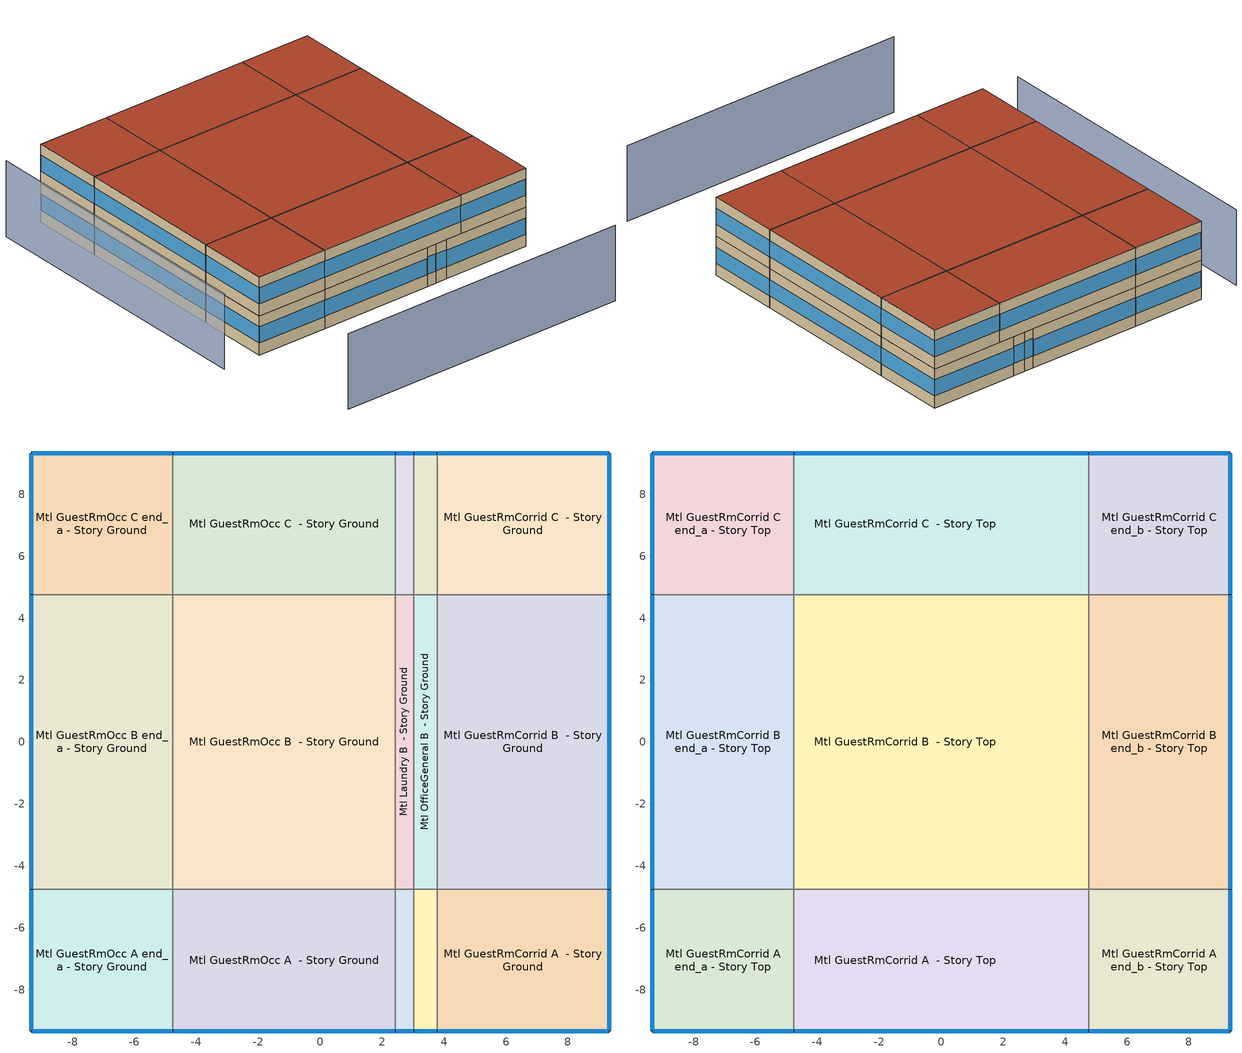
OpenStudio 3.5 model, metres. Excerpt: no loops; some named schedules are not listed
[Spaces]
Mtl GuestRmOcc A end_a - Story Ground
 floor ground (DEER Carpeted 6in Slab Floor): -9.33,-9.33 -9.33,-4.76 -4.76,-4.76 -4.76,-9.33 z0
 wall outside (DEER Insulated Wood Framed Exterior Wall R-11.31): -9.33,-4.76 -9.33,-9.33 -4.76,-9.33 z0:2.44
 wall to Mtl GuestRmOcc B end_a - Story Ground: -4.76,-4.76 -9.33,-4.76 z0:2.44
 wall to Mtl GuestRmOcc A  - Story Ground: -4.76,-9.33 -4.76,-4.76 z0:2.44
 window (DEER Metal Framed Window U-1.23 SHGC 0.82 2): -9.33,-4.79 -9.33,-9.31 / -9.31,-9.33 -4.79,-9.33 z0.76:1.77
Mtl GuestRmOcc B end_a - Story Ground
 floor ground (DEER Carpeted 6in Slab Floor): -9.33,-4.76 -9.33,4.76 -4.76,4.76 -4.76,-4.76 z0
 wall outside (DEER Insulated Wood Framed Exterior Wall R-11.31): -9.33,4.76 -9.33,-4.76 z0:2.44
 wall to Mtl GuestRmOcc C end_a - Story Ground: -4.76,4.76 -9.33,4.76 z0:2.44
 wall to Mtl GuestRmOcc B  - Story Ground: -4.76,-4.76 -4.76,4.76 z0:2.44
 window (DEER Metal Framed Window U-1.23 SHGC 0.82 2): -9.33,4.74 -9.33,-4.74 z0.76:1.77
Mtl GuestRmOcc C end_a - Story Ground
 floor ground (DEER Carpeted 6in Slab Floor): -9.33,4.76 -9.33,9.33 -4.76,9.33 -4.76,4.76 z0
 wall outside (DEER Insulated Wood Framed Exterior Wall R-11.31): -4.76,9.33 -9.33,9.33 -9.33,4.76 z0:2.44
 wall to Mtl GuestRmOcc C  - Story Ground: -4.76,4.76 -4.76,9.33 z0:2.44
 window (DEER Metal Framed Window U-1.23 SHGC 0.82 2): -9.33,9.31 -9.33,4.79 / -4.79,9.33 -9.31,9.33 z0.76:1.77
Mtl GuestRmOcc A  - Story Ground
 floor ground (DEER Carpeted 6in Slab Floor): -4.76,-9.33 -4.76,-4.76 2.43,-4.76 2.43,-9.33 z0
 wall outside (DEER Insulated Wood Framed Exterior Wall R-11.31): -4.76,-9.33 2.43,-9.33 z0:2.44
 wall to Mtl GuestRmOcc B  - Story Ground: 2.43,-4.76 -4.76,-4.76 z0:2.44
 wall to Mtl Laundry A  - Story Ground: 2.43,-9.33 2.43,-4.76 z0:2.44
 window (DEER Metal Framed Window U-1.23 SHGC 0.82 2): -4.74,-9.33 2.4,-9.33 z0.76:1.77
Mtl GuestRmOcc B  - Story Ground
 floor ground (DEER Carpeted 6in Slab Floor): -4.76,-4.76 -4.76,4.76 2.43,4.76 2.43,-4.76 z0
 wall to Mtl GuestRmOcc C  - Story Ground: 2.43,4.76 -4.76,4.76 z0:2.44
 wall to Mtl Laundry B  - Story Ground: 2.43,-4.76 2.43,4.76 z0:2.44
Mtl GuestRmOcc C  - Story Ground
 floor ground (DEER Carpeted 6in Slab Floor): -4.76,4.76 -4.76,9.33 2.43,9.33 2.43,4.76 z0
 wall outside (DEER Insulated Wood Framed Exterior Wall R-11.31): 2.43,9.33 -4.76,9.33 z0:2.44
 wall to Mtl Laundry C  - Story Ground: 2.43,4.76 2.43,9.33 z0:2.44
 window (DEER Metal Framed Window U-1.23 SHGC 0.82 2): 2.4,9.33 -4.74,9.33 z0.76:1.77
Mtl Laundry A  - Story Ground
 floor ground (DEER Carpeted 6in Slab Floor): 2.43,-9.33 2.43,-4.76 3.03,-4.76 3.03,-9.33 z0
 wall outside (DEER Insulated Wood Framed Exterior Wall R-11.31): 2.43,-9.33 3.03,-9.33 z0:2.44
 wall to Mtl Laundry B  - Story Ground: 3.03,-4.76 2.43,-4.76 z0:2.44
 wall to Mtl OfficeGeneral A  - Story Ground: 3.03,-9.33 3.03,-4.76 z0:2.44
 window (DEER Metal Framed Window U-1.23 SHGC 0.82 2): 2.45,-9.33 3,-9.33 z0.76:1.85
Mtl Laundry B  - Story Ground
 floor ground (DEER Carpeted 6in Slab Floor): 2.43,-4.76 2.43,4.76 3.03,4.76 3.03,-4.76 z0
 wall to Mtl Laundry C  - Story Ground: 3.03,4.76 2.43,4.76 z0:2.44
 wall to Mtl OfficeGeneral B  - Story Ground: 3.03,-4.76 3.03,4.76 z0:2.44
Mtl Laundry C  - Story Ground
 floor ground (DEER Carpeted 6in Slab Floor): 2.43,4.76 2.43,9.33 3.03,9.33 3.03,4.76 z0
 wall outside (DEER Insulated Wood Framed Exterior Wall R-11.31): 3.03,9.33 2.43,9.33 z0:2.44
 wall to Mtl OfficeGeneral C  - Story Ground: 3.03,4.76 3.03,9.33 z0:2.44
 window (DEER Metal Framed Window U-1.23 SHGC 0.82 2): 3,9.33 2.45,9.33 z0.76:1.85
Mtl OfficeGeneral A  - Story Ground
 floor ground (DEER Carpeted 6in Slab Floor): 3.03,-9.33 3.03,-4.76 3.77,-4.76 3.77,-9.33 z0
 wall outside (DEER Insulated Wood Framed Exterior Wall R-11.31): 3.03,-9.33 3.77,-9.33 z0:2.44
 wall to Mtl OfficeGeneral B  - Story Ground: 3.77,-4.76 3.03,-4.76 z0:2.44
 wall to Mtl GuestRmCorrid A  - Story Ground: 3.77,-9.33 3.77,-4.76 z0:2.44
 window (DEER Metal Framed Window U-1.23 SHGC 0.82 2): 3.05,-9.33 3.75,-9.33 z0.76:1.83
Mtl OfficeGeneral B  - Story Ground
 floor ground (DEER Carpeted 6in Slab Floor): 3.03,-4.76 3.03,4.76 3.77,4.76 3.77,-4.76 z0
 wall to Mtl OfficeGeneral C  - Story Ground: 3.77,4.76 3.03,4.76 z0:2.44
 wall to Mtl GuestRmCorrid B  - Story Ground: 3.77,-4.76 3.77,4.76 z0:2.44
Mtl OfficeGeneral C  - Story Ground
 floor ground (DEER Carpeted 6in Slab Floor): 3.03,4.76 3.03,9.33 3.77,9.33 3.77,4.76 z0
 wall outside (DEER Insulated Wood Framed Exterior Wall R-11.31): 3.77,9.33 3.03,9.33 z0:2.44
 wall to Mtl GuestRmCorrid C  - Story Ground: 3.77,4.76 3.77,9.33 z0:2.44
 window (DEER Metal Framed Window U-1.23 SHGC 0.82 2): 3.75,9.33 3.05,9.33 z0.76:1.83
Mtl GuestRmCorrid A  - Story Ground
 floor ground (DEER Carpeted 6in Slab Floor): 3.77,-9.33 3.77,-4.76 9.33,-4.76 9.33,-9.33 z0
 wall outside (DEER Insulated Wood Framed Exterior Wall R-11.31): 3.77,-9.33 9.33,-9.33 9.33,-4.76 z0:2.44
 wall to Mtl GuestRmCorrid B  - Story Ground: 9.33,-4.76 3.77,-4.76 z0:2.44
 window (DEER Metal Framed Window U-1.23 SHGC 0.82 2): 9.33,-9.31 9.33,-4.79 / 3.8,-9.33 9.31,-9.33 z0.76:1.77
Mtl GuestRmCorrid B  - Story Ground
 floor ground (DEER Carpeted 6in Slab Floor): 3.77,-4.76 3.77,4.76 9.33,4.76 9.33,-4.76 z0
 wall outside (DEER Insulated Wood Framed Exterior Wall R-11.31): 9.33,-4.76 9.33,4.76 z0:2.44
 wall to Mtl GuestRmCorrid C  - Story Ground: 9.33,4.76 3.77,4.76 z0:2.44
 window (DEER Metal Framed Window U-1.23 SHGC 0.82 2): 9.33,-4.74 9.33,4.74 z0.76:1.77
Mtl GuestRmCorrid C  - Story Ground
 floor ground (DEER Carpeted 6in Slab Floor): 3.77,4.76 3.77,9.33 9.33,9.33 9.33,4.76 z0
 wall outside (DEER Insulated Wood Framed Exterior Wall R-11.31): 9.33,4.76 9.33,9.33 3.77,9.33 z0:2.44
 window (DEER Metal Framed Window U-1.23 SHGC 0.82 2): 9.31,9.33 3.8,9.33 / 9.33,4.79 9.33,9.31 z0.76:1.77
Mtl GuestRmCorrid A end_a - Story Top
 floor to Mtl GuestRmOcc A end_a - Story Ground: -9.33,-9.33 -9.33,-4.76 -4.76,-4.76 -4.76,-9.33 z2.44
 wall outside (DEER Insulated Wood Framed Exterior Wall R-11.31): -9.33,-4.76 -9.33,-9.33 -4.76,-9.33 z2.44:4.88
 wall to Mtl GuestRmCorrid B end_a - Story Top: -4.76,-4.76 -9.33,-4.76 z2.44:4.88
 wall to Mtl GuestRmCorrid A  - Story Top: -4.76,-9.33 -4.76,-4.76 z2.44:4.88
 window (DEER Metal Framed Window U-1.23 SHGC 0.82 2): -9.33,-4.79 -9.33,-9.31 / -9.31,-9.33 -4.79,-9.33 z3.2:4.21
 roof outside (DEER Wood Framed Roof R-14.18): -4.76,-9.33 -4.76,-4.76 -9.33,-4.76 -9.33,-9.33 z4.88
Mtl GuestRmCorrid B end_a - Story Top
 floor to Mtl GuestRmOcc B end_a - Story Ground: -9.33,-4.76 -9.33,4.76 -4.76,4.76 -4.76,-4.76 z2.44
 wall outside (DEER Insulated Wood Framed Exterior Wall R-11.31): -9.33,4.76 -9.33,-4.76 z2.44:4.88
 wall to Mtl GuestRmCorrid C end_a - Story Top: -4.76,4.76 -9.33,4.76 z2.44:4.88
 wall to Mtl GuestRmCorrid B  - Story Top: -4.76,-4.76 -4.76,4.76 z2.44:4.88
 window (DEER Metal Framed Window U-1.23 SHGC 0.82 2): -9.33,4.74 -9.33,-4.74 z3.2:4.21
 roof outside (DEER Wood Framed Roof R-14.18): -4.76,-4.76 -4.76,4.76 -9.33,4.76 -9.33,-4.76 z4.88
Mtl GuestRmCorrid C end_a - Story Top
 floor to Mtl GuestRmOcc C end_a - Story Ground: -9.33,4.76 -9.33,9.33 -4.76,9.33 -4.76,4.76 z2.44
 wall outside (DEER Insulated Wood Framed Exterior Wall R-11.31): -4.76,9.33 -9.33,9.33 -9.33,4.76 z2.44:4.88
 wall to Mtl GuestRmCorrid C  - Story Top: -4.76,4.76 -4.76,9.33 z2.44:4.88
 window (DEER Metal Framed Window U-1.23 SHGC 0.82 2): -9.33,9.31 -9.33,4.79 / -4.79,9.33 -9.31,9.33 z3.2:4.21
 roof outside (DEER Wood Framed Roof R-14.18): -4.76,4.76 -4.76,9.33 -9.33,9.33 -9.33,4.76 z4.88
Mtl GuestRmCorrid A  - Story Top
 floor to Mtl GuestRmCorrid A  - Story Ground: 4.76,-4.76 4.76,-9.33 3.77,-9.33 3.77,-4.76 z2.44
 floor to Mtl GuestRmOcc A  - Story Ground: 2.43,-4.76 2.43,-9.33 -4.76,-9.33 -4.76,-4.76 z2.44
 floor to Mtl Laundry A  - Story Ground: 3.03,-4.76 3.03,-9.33 2.43,-9.33 2.43,-4.76 z2.44
 floor to Mtl OfficeGeneral A  - Story Ground: 3.77,-4.76 3.77,-9.33 3.03,-9.33 3.03,-4.76 z2.44
 wall outside (DEER Insulated Wood Framed Exterior Wall R-11.31): -4.76,-9.33 4.76,-9.33 z2.44:4.88
 wall to Mtl GuestRmCorrid B  - Story Top: 4.76,-4.76 -4.76,-4.76 z2.44:4.88
 wall to Mtl GuestRmCorrid A end_b - Story Top: 4.76,-9.33 4.76,-4.76 z2.44:4.88
 window (DEER Metal Framed Window U-1.23 SHGC 0.82 2): -4.74,-9.33 4.74,-9.33 z3.2:4.21
 roof outside (DEER Wood Framed Roof R-14.18): 4.76,-9.33 4.76,-4.76 -4.76,-4.76 -4.76,-9.33 z4.88
Mtl GuestRmCorrid B  - Story Top
 floor to Mtl GuestRmCorrid B  - Story Ground: 4.76,4.76 4.76,-4.76 3.77,-4.76 3.77,4.76 z2.44
 floor to Mtl GuestRmOcc B  - Story Ground: 2.43,4.76 2.43,-4.76 -4.76,-4.76 -4.76,4.76 z2.44
 floor to Mtl Laundry B  - Story Ground: 3.03,4.76 3.03,-4.76 2.43,-4.76 2.43,4.76 z2.44
 floor to Mtl OfficeGeneral B  - Story Ground: 3.77,4.76 3.77,-4.76 3.03,-4.76 3.03,4.76 z2.44
 wall to Mtl GuestRmCorrid C  - Story Top: 4.76,4.76 -4.76,4.76 z2.44:4.88
 wall to Mtl GuestRmCorrid B end_b - Story Top: 4.76,-4.76 4.76,4.76 z2.44:4.88
 roof outside (DEER Wood Framed Roof R-14.18): 4.76,-4.76 4.76,4.76 -4.76,4.76 -4.76,-4.76 z4.88
Mtl GuestRmCorrid C  - Story Top
 floor to Mtl GuestRmCorrid C  - Story Ground: 4.76,9.33 4.76,4.76 3.77,4.76 3.77,9.33 z2.44
 floor to Mtl GuestRmOcc C  - Story Ground: 2.43,9.33 2.43,4.76 -4.76,4.76 -4.76,9.33 z2.44
 floor to Mtl Laundry C  - Story Ground: 3.03,9.33 3.03,4.76 2.43,4.76 2.43,9.33 z2.44
 floor to Mtl OfficeGeneral C  - Story Ground: 3.77,9.33 3.77,4.76 3.03,4.76 3.03,9.33 z2.44
 wall outside (DEER Insulated Wood Framed Exterior Wall R-11.31): 4.76,9.33 -4.76,9.33 z2.44:4.88
 wall to Mtl GuestRmCorrid C end_b - Story Top: 4.76,4.76 4.76,9.33 z2.44:4.88
 window (DEER Metal Framed Window U-1.23 SHGC 0.82 2): 4.74,9.33 -4.74,9.33 z3.2:4.21
 roof outside (DEER Wood Framed Roof R-14.18): 4.76,4.76 4.76,9.33 -4.76,9.33 -4.76,4.76 z4.88
Mtl GuestRmCorrid A end_b - Story Top
 floor to Mtl GuestRmCorrid A  - Story Ground: 4.76,-9.33 4.76,-4.76 9.33,-4.76 9.33,-9.33 z2.44
 wall outside (DEER Insulated Wood Framed Exterior Wall R-11.31): 4.76,-9.33 9.33,-9.33 9.33,-4.76 z2.44:4.88
 wall to Mtl GuestRmCorrid B end_b - Story Top: 9.33,-4.76 4.76,-4.76 z2.44:4.88
 window (DEER Metal Framed Window U-1.23 SHGC 0.82 2): 9.33,-9.31 9.33,-4.79 / 4.79,-9.33 9.31,-9.33 z3.2:4.21
 roof outside (DEER Wood Framed Roof R-14.18): 9.33,-9.33 9.33,-4.76 4.76,-4.76 4.76,-9.33 z4.88
Mtl GuestRmCorrid B end_b - Story Top
 floor to Mtl GuestRmCorrid B  - Story Ground: 4.76,-4.76 4.76,4.76 9.33,4.76 9.33,-4.76 z2.44
 wall outside (DEER Insulated Wood Framed Exterior Wall R-11.31): 9.33,-4.76 9.33,4.76 z2.44:4.88
 wall to Mtl GuestRmCorrid C end_b - Story Top: 9.33,4.76 4.76,4.76 z2.44:4.88
 window (DEER Metal Framed Window U-1.23 SHGC 0.82 2): 9.33,-4.74 9.33,4.74 z3.2:4.21
 roof outside (DEER Wood Framed Roof R-14.18): 9.33,-4.76 9.33,4.76 4.76,4.76 4.76,-4.76 z4.88
Mtl GuestRmCorrid C end_b - Story Top
 floor to Mtl GuestRmCorrid C  - Story Ground: 4.76,4.76 4.76,9.33 9.33,9.33 9.33,4.76 z2.44
 wall outside (DEER Insulated Wood Framed Exterior Wall R-11.31): 9.33,4.76 9.33,9.33 4.76,9.33 z2.44:4.88
 window (DEER Metal Framed Window U-1.23 SHGC 0.82 2): 9.31,9.33 4.79,9.33 / 9.33,4.79 9.33,9.31 z3.2:4.21
 roof outside (DEER Wood Framed Roof R-14.18): 9.33,4.76 9.33,9.33 4.76,9.33 4.76,4.76 z4.88
shading: -9.33,-16.95 9.33,-16.95 / -11.77,9.33 -11.77,-9.33 z0:4.72
[Site]
CA_LOS-ANGELES-DOWNTOWN-: Latitude {deg}=34.02; Longitude {deg}=-118.29; Time Zone {hr}=-8; Elevation {m}=54; Terrain=City
[Site:WaterMainsTemperature]
Calculation Method=Correlation; Annual Average Outdoor Air Temperature {C}=17.9083; Maximum Difference In Monthly Average Outdoor Air Temperatures {deltaC}=10.6
[SizingPeriod:DesignDay] Barometric Pressure {Pa}=100654; Wind Direction {deg}=0; Sky Clearness=0; Rain Indicator=No; Snow Indicator=No; Day of Month=21; Daylight Saving Time Indicator=No; Humidity Condition Type=Wetbulb; Dry-Bulb Temperature Range Modifier Type=DefaultMultipliers
Name | Maximum Dry-Bulb Temperature {C} | Daily Dry-Bulb Temperature Range {deltaC} | Wind Speed {m/s} | Month | Day Type | Wetbulb or DewPoint at Maximum Dry-Bulb {C} | Solar Model Indicator | ASHRAE Clear Sky Optical Depth for Beam Irradiance | ASHRAE Clear Sky Optical Depth for Diffuse Irradiance
CA_LOS-ANGELES-DOWNTOWN- Ann Clg .4% Condns DB=>MWB 1 | 32.8 | 9.7 | 1.5 | 8 | SummerDesignDay | 18.9 | ASHRAETau | 0.361 | 2.436
CA_LOS-ANGELES-DOWNTOWN- Ann Clg .4% Condns WB=>MDB 1 | 29.2 | 9.7 | 1.5 | 8 | SummerDesignDay | 22 | ASHRAETau | 0.361 | 2.436
CA_LOS-ANGELES-DOWNTOWN- Ann Htg 99.6% Condns DB 1 | 6.2 | 0 | 0.2 | 12 | WinterDesignDay | 6.2 | ASHRAEClearSky
[ClimateZones]
Climate Zone Institution Name 1=CEC; Climate Zone Document Name 1=California Climate Zone Descriptions; Climate Zone Document Year 1=1995; Climate Zone Institution Name 2=ASHRAE; Climate Zone Document Name 2=ANSI/ASHRAE Standard 169; Climate Zone Document Year 2=2006; Climate Zone Value 2=3B
[Building]
DEER Pre-1975|Mtl: North Axis {deg}=90; Default Construction Set=Res DEER Pre-1975 - Mtl - CEC T24-CEC8; Default Schedule Set=Building Default Schedule Set; Standards Building Type=Mtl
[Site:GroundTemperature:BuildingSurface]
19.527, 19.502, 19.536, 19.598, 20.002, 21.64, 22.225, 22.375, 21.449, 20.121, 19.802, 19.633
[DefaultConstructionSet]
Res DEER Pre-1975 - Mtl - CEC T24-CEC8: Default Exterior Surface Constructions=Default Surface Constructions 1; Default Interior Surface Constructions=Default Surface Constructions 2; Default Ground Contact Surface Constructions=Default Surface Constructions 3; Default Exterior SubSurface Constructions=Default Sub Surface Constructions 1; Default Interior SubSurface Constructions=Default Sub Surface Constructions 2; Interior Partition Construction=Typical Interior Partition
[DefaultSurfaceConstructions]
Name | Floor Construction | Wall Construction | Roof Ceiling Construction
Default Surface Constructions 1 | DEER Uncarpeted 6in Slab Floor | DEER HiRiseResHtlMtl Exterior Wood Framed Wall R-10.17 | DEER HiRiseResHtlMtl Exterior Wood Framed Roof R-11.88
Default Surface Constructions 2 | DEER Carpeted 4in Slab Floor | Typical Interior Wall | DEER Carpeted 4in Slab Floor
Default Surface Constructions 3 | DEER Carpeted 6in Slab Floor | Typical Uninsulated Basement Mass Wall
[Construction]
DEER Uncarpeted 6in Slab Floor: Typical Insulation R-8.67, 6 in. Normalweight Concrete Floor
DEER HiRiseResHtlMtl Exterior Wood Framed Wall R-10.17: 25mm Stucco, 5/8 in. Gypsum Board, Typical Insulation R-8.67, 5/8 in. Gypsum Board
DEER HiRiseResHtlMtl Exterior Wood Framed Roof R-11.88: Roof Membrane, Typical Insulation R-11.37, Metal Roof Surface
DEER Carpeted 4in Slab Floor: Typical Insulation R-13.68, 4 in. Normalweight Concrete Floor, Typical Carpet Pad
Typical Interior Wall: G01 13mm gypsum board, G01 13mm gypsum board
DEER Carpeted 6in Slab Floor: 6 in. Normalweight Concrete Floor, Typical Carpet Pad
Typical Uninsulated Basement Mass Wall: 8 in. Concrete Block Basement Wall
DEER Metal Framed Window U-1.23 SHGC 0.82: Simple Glazing U-1.23 SHGC 0.82
DEER Metal Framed Window U-1.23 SHGC 0.82 1: Simple Glazing U-1.23 SHGC 0.82 1
Typical Uninsulated Swinging Door: Typical Insulation R-13.68
U 0.98 SHGC 0.68 Sgl Ref-B-H Clr 6mm: REF B CLEAR HI 6MM
Typical Insulated Metal Door: F08 Metal surface, Typical Insulation R-13.68
DEER Skylight U-1.31 SHGC 0.61: Simple Glazing U-1.23 SHGC 0.61
Typical Interior Window: Clear 3mm
Typical Interior Door; Typical Interior Partition: G05 25mm wood
InteriorFurnishings: Std Wood 6inch
DEER Wood Framed Roof R-14.18: Roof Membrane, Typical Insulation R-13.68, Metal Roof Surface
DEER Insulated Wood Framed Exterior Wall R-11.31: 25mm Stucco, 5/8 in. Gypsum Board, Typical Insulation R-9.81, 5/8 in. Gypsum Board
DEER Metal Framed Window U-1.23 SHGC 0.82 2: Simple Glazing U-1.23 SHGC 0.82 2
[Material:NoMass] Roughness=Smooth; Thermal Absorptance=0.9; Solar Absorptance=0.7
Name | Thermal Resistance {m2-K/W} | Visible Absorptance
Typical Insulation R-8.67 | 1.52759 | 0.7
Typical Insulation R-11.37 | 2.00224 | 0.7
Typical Insulation R-13.68 | 2.40869 | 0.7
Typical Carpet Pad | 0.21648 | 0.8
Typical Insulation R-9.81 | 1.72823 | 0.7
[Material] Thermal Absorptance=0.9
Name | Roughness | Thickness {m} | Conductivity {W/m-K} | Density {kg/m3} | Specific Heat {J/kg-K} | Solar Absorptance | Visible Absorptance
6 in. Normalweight Concrete Floor | MediumRough | 0.1524 | 2.31 | 2322 | 832 | 0.7 | 0.7
25mm Stucco | Smooth | 0.0254 | 0.72 | 1856 | 840 | 0.7 | 0.7
5/8 in. Gypsum Board | MediumSmooth | 0.0159 | 0.16 | 800 | 1090 | 0.7 | 0.7
Roof Membrane | VeryRough | 0.0095 | 0.16 | 1121.29 | 1460 | 0.7 | 0.7
Metal Roof Surface; F08 Metal surface | Smooth | 0.0008 | 45.28 | 7824 | 500 | 0.7 | 0.7
4 in. Normalweight Concrete Floor | MediumRough | 0.1016 | 2.31 | 2322 | 832 | 0.7 | 0.7
G01 13mm gypsum board | Smooth | 0.0127 | 0.160031 | 800.001 | 1090.73 | 0.7 | 0.5
8 in. Concrete Block Basement Wall | MediumRough | 0.2032 | 1.326 | 1842 | 912 | 0.7 | 0.7
G05 25mm wood | MediumSmooth | 0.0254 | 0.15 | 608 | 1630 | 0.5 | 0.5
Std Wood 6inch | MediumSmooth | 0.15 | 0.12 | 540 | 1210 | 0.7 | 0.7
[DefaultSubSurfaceConstructions]
Name | Fixed Window Construction | Operable Window Construction | Door Construction | Glass Door Construction | Overhead Door Construction | Skylight Construction | Tubular Daylight Dome Construction | Tubular Daylight Diffuser Construction
Default Sub Surface Constructions 1 | DEER Metal Framed Window U-1.23 SHGC 0.82 | DEER Metal Framed Window U-1.23 SHGC 0.82 1 | Typical Uninsulated Swinging Door | U 0.98 SHGC 0.68 Sgl Ref-B-H Clr 6mm | Typical Insulated Metal Door | DEER Skylight U-1.31 SHGC 0.61 | Typical Interior Window | Typical Interior Window
Default Sub Surface Constructions 2 | Typical Interior Window | Typical Interior Window | Typical Interior Door
[WindowMaterial:SimpleGlazingSystem] Visible Transmittance=0.25
Name | U-Factor {W/m2-K} | Solar Heat Gain Coefficient
Simple Glazing U-1.23 SHGC 0.82; Simple Glazing U-1.23 SHGC 0.82 1 | 7 | 0.82
Simple Glazing U-1.23 SHGC 0.61 | 7 | 0.61
Simple Glazing U-1.23 SHGC 0.82 2 | 6.98426 | 0.82
[WindowMaterial:Glazing] Optical Data Type=SpectralAverage; Infrared Transmittance at Normal Incidence=0; Front Side Infrared Hemispherical Emissivity=0.84; Conductivity {W/m-K}=0.9; Dirt Correction Factor for Solar and Visible Transmittance=1; Solar Diffusing=No
Name | Thickness {m} | Solar Transmittance at Normal Incidence | Front Side Solar Reflectance at Normal Incidence | Back Side Solar Reflectance at Normal Incidence | Visible Transmittance at Normal Incidence | Front Side Visible Reflectance at Normal Incidence | Back Side Visible Reflectance at Normal Incidence | Back Side Infrared Hemispherical Emissivity
REF B CLEAR HI 6MM | 0.006 | 0.24 | 0.16 | 0.32 | 0.3 | 0.16 | 0.29 | 0.6
Clear 3mm | 0.003 | 0.837 | 0.075 | 0.075 | 0.898 | 0.081 | 0.081 | 0.84
[WindowMaterial:Blind]
Window Material Blind 1: Slat Width {m}=0.025; Slat Separation {m}=0.01875; Front Side Slat Beam Solar Reflectance=0.5; Back Side Slat Beam Solar Reflectance=0.5; Front Side Slat Diffuse Solar Reflectance=0.5; Back Side Slat Diffuse Solar Reflectance=0.5; Slat Beam Visible Transmittance=0
[SpaceType] Standards Building Type=Mtl
Name | Default Schedule Set | Design Specification Outdoor Air Object | Standards Space Type
Mtl OfficeGeneral - DEER Pre-1975 | Mtl OfficeGeneral Schedule Set | Mtl OfficeGeneral Ventilation | OfficeGeneral
Mtl GuestRmCorrid - DEER Pre-1975 | Mtl GuestRmCorrid Schedule Set | Mtl GuestRmCorrid Ventilation | GuestRmCorrid
Mtl Laundry - DEER Pre-1975 | Mtl Laundry Schedule Set | Mtl Laundry Ventilation | Laundry
Mtl GuestRmOcc - DEER Pre-1975 | Mtl GuestRmOcc Schedule Set | Mtl GuestRmOcc Ventilation | GuestRmOcc
[BuildingStory] Nominal Floor to Floor Height {m}=2.4384
Name | Nominal Z Coordinate {m}
Story Ground | 0
Story Top | 2.4384
[Space]
Name | Space Type | Building Story | Thermal Zone
Mtl GuestRmOcc A end_a - Story Ground | Mtl GuestRmOcc - DEER Pre-1975 | Story Ground | Zone Mtl GuestRmOcc A end_a - Story Ground
Mtl GuestRmOcc B end_a - Story Ground | Mtl GuestRmOcc - DEER Pre-1975 | Story Ground | Zone Mtl GuestRmOcc B end_a - Story Ground
Mtl GuestRmOcc C end_a - Story Ground | Mtl GuestRmOcc - DEER Pre-1975 | Story Ground | Zone Mtl GuestRmOcc C end_a - Story Ground
Mtl GuestRmOcc A  - Story Ground | Mtl GuestRmOcc - DEER Pre-1975 | Story Ground | Zone Mtl GuestRmOcc A  - Story Ground
Mtl GuestRmOcc B  - Story Ground | Mtl GuestRmOcc - DEER Pre-1975 | Story Ground | Zone Mtl GuestRmOcc B  - Story Ground
Mtl GuestRmOcc C  - Story Ground | Mtl GuestRmOcc - DEER Pre-1975 | Story Ground | Zone Mtl GuestRmOcc C  - Story Ground
Mtl Laundry A  - Story Ground | Mtl Laundry - DEER Pre-1975 | Story Ground | Zone Mtl Laundry A  - Story Ground
Mtl Laundry B  - Story Ground | Mtl Laundry - DEER Pre-1975 | Story Ground | Zone Mtl Laundry B  - Story Ground
Mtl Laundry C  - Story Ground | Mtl Laundry - DEER Pre-1975 | Story Ground | Zone Mtl Laundry C  - Story Ground
Mtl OfficeGeneral A  - Story Ground | Mtl OfficeGeneral - DEER Pre-1975 | Story Ground | Zone Mtl OfficeGeneral A  - Story Ground
Mtl OfficeGeneral B  - Story Ground | Mtl OfficeGeneral - DEER Pre-1975 | Story Ground | Zone Mtl OfficeGeneral B  - Story Ground
Mtl OfficeGeneral C  - Story Ground | Mtl OfficeGeneral - DEER Pre-1975 | Story Ground | Zone Mtl OfficeGeneral C  - Story Ground
Mtl GuestRmCorrid A  - Story Ground | Mtl GuestRmCorrid - DEER Pre-1975 | Story Ground | Zone Mtl GuestRmCorrid A  - Story Ground
Mtl GuestRmCorrid B  - Story Ground | Mtl GuestRmCorrid - DEER Pre-1975 | Story Ground | Zone Mtl GuestRmCorrid B  - Story Ground
Mtl GuestRmCorrid C  - Story Ground | Mtl GuestRmCorrid - DEER Pre-1975 | Story Ground | Zone Mtl GuestRmCorrid C  - Story Ground
Mtl GuestRmCorrid A end_a - Story Top | Mtl GuestRmCorrid - DEER Pre-1975 | Story Top | Zone Mtl GuestRmCorrid A end_a - Story Top
Mtl GuestRmCorrid B end_a - Story Top | Mtl GuestRmCorrid - DEER Pre-1975 | Story Top | Zone Mtl GuestRmCorrid B end_a - Story Top
Mtl GuestRmCorrid C end_a - Story Top | Mtl GuestRmCorrid - DEER Pre-1975 | Story Top | Zone Mtl GuestRmCorrid C end_a - Story Top
Mtl GuestRmCorrid A  - Story Top | Mtl GuestRmCorrid - DEER Pre-1975 | Story Top | Zone Mtl GuestRmCorrid A  - Story Top
Mtl GuestRmCorrid B  - Story Top | Mtl GuestRmCorrid - DEER Pre-1975 | Story Top | Zone Mtl GuestRmCorrid B  - Story Top
Mtl GuestRmCorrid C  - Story Top | Mtl GuestRmCorrid - DEER Pre-1975 | Story Top | Zone Mtl GuestRmCorrid C  - Story Top
Mtl GuestRmCorrid A end_b - Story Top | Mtl GuestRmCorrid - DEER Pre-1975 | Story Top | Zone Mtl GuestRmCorrid A end_b - Story Top
Mtl GuestRmCorrid B end_b - Story Top | Mtl GuestRmCorrid - DEER Pre-1975 | Story Top | Zone Mtl GuestRmCorrid B end_b - Story Top
Mtl GuestRmCorrid C end_b - Story Top | Mtl GuestRmCorrid - DEER Pre-1975 | Story Top | Zone Mtl GuestRmCorrid C end_b - Story Top
[ThermalZone] Multiplier=1; Use Ideal Air Loads=No
Name | Thermostat
Zone Mtl GuestRmOcc A end_a - Story Ground | Mtl GuestRmOcc - DEER Pre-1975 Thermostat 5
Zone Mtl GuestRmOcc B end_a - Story Ground | Mtl GuestRmOcc - DEER Pre-1975 Thermostat 4
Zone Mtl GuestRmOcc C end_a - Story Ground | Mtl GuestRmOcc - DEER Pre-1975 Thermostat 3
Zone Mtl GuestRmOcc A  - Story Ground | Mtl GuestRmOcc - DEER Pre-1975 Thermostat 2
Zone Mtl GuestRmOcc B  - Story Ground | Mtl GuestRmOcc - DEER Pre-1975 Thermostat 1
Zone Mtl GuestRmOcc C  - Story Ground | Mtl GuestRmOcc - DEER Pre-1975 Thermostat
Zone Mtl Laundry A  - Story Ground | Mtl Laundry - DEER Pre-1975 Thermostat 1
Zone Mtl Laundry B  - Story Ground | Mtl Laundry - DEER Pre-1975 Thermostat 2
Zone Mtl Laundry C  - Story Ground | Mtl Laundry - DEER Pre-1975 Thermostat
Zone Mtl OfficeGeneral A  - Story Ground | Mtl OfficeGeneral - DEER Pre-1975 Thermostat
Zone Mtl OfficeGeneral B  - Story Ground | Mtl OfficeGeneral - DEER Pre-1975 Thermostat 2
Zone Mtl OfficeGeneral C  - Story Ground | Mtl OfficeGeneral - DEER Pre-1975 Thermostat 1
Zone Mtl GuestRmCorrid A  - Story Ground | Mtl GuestRmCorrid - DEER Pre-1975 Thermostat 1
Zone Mtl GuestRmCorrid B  - Story Ground | Mtl GuestRmCorrid - DEER Pre-1975 Thermostat 8
Zone Mtl GuestRmCorrid C  - Story Ground | Mtl GuestRmCorrid - DEER Pre-1975 Thermostat 2
Zone Mtl GuestRmCorrid A end_a - Story Top | Mtl GuestRmCorrid - DEER Pre-1975 Thermostat 7
Zone Mtl GuestRmCorrid B end_a - Story Top | Mtl GuestRmCorrid - DEER Pre-1975 Thermostat 10
Zone Mtl GuestRmCorrid C end_a - Story Top | Mtl GuestRmCorrid - DEER Pre-1975 Thermostat 11
Zone Mtl GuestRmCorrid A  - Story Top | Mtl GuestRmCorrid - DEER Pre-1975 Thermostat 9
Zone Mtl GuestRmCorrid B  - Story Top | Mtl GuestRmCorrid - DEER Pre-1975 Thermostat 3
Zone Mtl GuestRmCorrid C  - Story Top | Mtl GuestRmCorrid - DEER Pre-1975 Thermostat 4
Zone Mtl GuestRmCorrid A end_b - Story Top | Mtl GuestRmCorrid - DEER Pre-1975 Thermostat 5
Zone Mtl GuestRmCorrid B end_b - Story Top | Mtl GuestRmCorrid - DEER Pre-1975 Thermostat 6
Zone Mtl GuestRmCorrid C end_b - Story Top | Mtl GuestRmCorrid - DEER Pre-1975 Thermostat
[People:Definition] Number of People Calculation Method=People/Area; Fraction Radiant=0.3
Name | People per Space Floor Area {person/m2}
Mtl GuestRmOcc People Definition | 0.0355209
Mtl Laundry People Definition; Mtl GuestRmCorrid People Definition | 0.0721182
Mtl OfficeGeneral People Definition | 0.0473612
[People] Work Efficiency Schedule=Work Efficiency Schedule; Clothing Insulation Schedule=Clothing Schedule; Air Velocity Schedule=Air Velocity Schedule; Multiplier=1
Name | People Definition | Space or SpaceType
Mtl GuestRmOcc People | Mtl GuestRmOcc People Definition | Mtl GuestRmOcc - DEER Pre-1975
Mtl Laundry People | Mtl Laundry People Definition | Mtl Laundry - DEER Pre-1975
Mtl GuestRmCorrid People | Mtl GuestRmCorrid People Definition | Mtl GuestRmCorrid - DEER Pre-1975
Mtl OfficeGeneral People | Mtl OfficeGeneral People Definition | Mtl OfficeGeneral - DEER Pre-1975
[Lights:Definition] Design Level Calculation Method=Watts/Area
Name | Watts per Space Floor Area {W/m2}
Mtl GuestRmOcc Lights Definition | 8.61113
Mtl Laundry Lights Definition | 9.68752
Mtl GuestRmCorrid Lights Definition | 6.45835
Mtl OfficeGeneral Lights Definition | 13.9931
[Lights] Fraction Replaceable=0
Name | Lights Definition | Space or SpaceType
Mtl GuestRmOcc Lights | Mtl GuestRmOcc Lights Definition | Mtl GuestRmOcc - DEER Pre-1975
Mtl Laundry Lights | Mtl Laundry Lights Definition | Mtl Laundry - DEER Pre-1975
Mtl GuestRmCorrid Lights | Mtl GuestRmCorrid Lights Definition | Mtl GuestRmCorrid - DEER Pre-1975
Mtl OfficeGeneral Lights | Mtl OfficeGeneral Lights Definition | Mtl OfficeGeneral - DEER Pre-1975
[ElectricEquipment:Definition]
Name | Design Level Calculation Method | Watts per Space Floor Area {W/m2} | Fraction Radiant | Design Level {W} | Fraction Lost
Mtl GuestRmOcc Elec Equip Definition | Watts/Area | 5.65105 | 0.5
Mtl Laundry Elec Equip Definition | Watts/Area | 33.9063 | 0.5
Mtl GuestRmCorrid Elec Equip Definition | Watts/Area | 2.15278 | 0.5
Mtl OfficeGeneral Elec Equip Definition | Watts/Area | 16.9532 | 0.5
Elevator Lift Motor | EquipmentLevel |  | 0 | 16055 | 1
Elevator Fan | EquipmentLevel |  | 0.5 | 74.7252
Elevator Lights | EquipmentLevel |  | 0.5 | 88.9586
[ElectricEquipment]
Name | Electric Equipment Definition | Space or SpaceType | Schedule | Multiplier
Mtl GuestRmOcc Elec Equip | Mtl GuestRmOcc Elec Equip Definition | Mtl GuestRmOcc - DEER Pre-1975
Mtl Laundry Elec Equip | Mtl Laundry Elec Equip Definition | Mtl Laundry - DEER Pre-1975
Mtl GuestRmCorrid Elec Equip | Mtl GuestRmCorrid Elec Equip Definition | Mtl GuestRmCorrid - DEER Pre-1975
Mtl OfficeGeneral Elec Equip | Mtl OfficeGeneral Elec Equip Definition | Mtl OfficeGeneral - DEER Pre-1975
1 Elevator Lift Motors | Elevator Lift Motor | Mtl GuestRmOcc B  - Story Ground | Elevator Schedule 1 | 1
1 Elevator Fans | Elevator Fan | Mtl GuestRmOcc B  - Story Ground | Elevator Schedule 3 | 1
1 Elevator Lights | Elevator Lights | Mtl GuestRmOcc B  - Story Ground | Elevator Schedule 2 | 1
[DesignSpecification:OutdoorAir] Outdoor Air Method=Sum; Outdoor Air Flow per Person {m3/s-person}=0; Outdoor Air Flow Rate {m3/s}=0; Outdoor Air Flow Air Changes per Hour {1/hr}=0
Name | Outdoor Air Flow per Floor Area {m3/s-m2}
Mtl GuestRmOcc Ventilation | 0.000508
Mtl Laundry Ventilation | 0.0008636
Mtl GuestRmCorrid Ventilation | 0.000254
Mtl OfficeGeneral Ventilation | 0.0004572
[DefaultScheduleSet]
Name | Number of People Schedule | People Activity Level Schedule | Lighting Schedule | Electric Equipment Schedule | Infiltration Schedule | Hours of Operation Schedule
Mtl GuestRmOcc Schedule Set | D_Mtl_GRm12_Occup_Yr | DEER Activity 117W/person | D17_Mtl_GRmO_LF_Yr | D_Mtl_GRm12_Misc_Yr | D_Mtl_All_C_Inf_Yr
Mtl Laundry Schedule Set | D_Mtl_FacMnt_Occup_Yr | DEER Activity 147W/person | D17_Mtl_Laun_LF_Yr | D_Mtl_FacMnt_Misc_Yr | D_Mtl_All_C_Inf_Yr
Mtl GuestRmCorrid Schedule Set | D_Mtl_Cordr_Occup_Yr | DEER Activity 147W/person | D17_Mtl_GRmCi_LF_Yr | D_Mtl_Cordr_Misc_Yr | D_Mtl_All_C_Inf_Yr
Mtl OfficeGeneral Schedule Set | D_Mtl_OffGen_Occup_Yr | DEER Activity 132W/person | D17_Mtl_OffGen_LF_Yr | D_Mtl_OffGen_Misc_Yr | D_Mtl_All_C_Inf_Yr
Building Default Schedule Set |  |  |  |  |  | Building Hours of Operation NonResidential
[SpaceInfiltration:DesignFlowRate] Schedule=Always On Discrete; Design Flow Rate Calculation Method=Flow/ExteriorArea; Constant Term Coefficient=0; Temperature Term Coefficient=0; Velocity Term Coefficient=0.224; Velocity Squared Term Coefficient=0
Name | Space or SpaceType | Flow per Exterior Surface Area {m3/s-m2}
Mtl GuestRmCorrid A  - Story Ground Infiltration | Mtl GuestRmCorrid A  - Story Ground | 0.00019304
Mtl GuestRmCorrid A  - Story Top Infiltration | Mtl GuestRmCorrid A  - Story Top | 6.71445e-05
Mtl GuestRmCorrid A end_a - Story Top Infiltration | Mtl GuestRmCorrid A end_a - Story Top | 9.96337e-05
Mtl GuestRmCorrid A end_b - Story Top Infiltration | Mtl GuestRmCorrid A end_b - Story Top | 9.96337e-05
Mtl GuestRmCorrid B  - Story Ground Infiltration | Mtl GuestRmCorrid B  - Story Ground | 0.00019304
Mtl GuestRmCorrid B end_a - Story Top Infiltration | Mtl GuestRmCorrid B end_a - Story Top | 6.71445e-05
Mtl GuestRmCorrid B end_b - Story Top Infiltration | Mtl GuestRmCorrid B end_b - Story Top | 6.71445e-05
Mtl GuestRmCorrid C  - Story Ground Infiltration | Mtl GuestRmCorrid C  - Story Ground | 0.00019304
Mtl GuestRmCorrid C  - Story Top Infiltration | Mtl GuestRmCorrid C  - Story Top | 6.71445e-05
Mtl GuestRmCorrid C end_a - Story Top Infiltration | Mtl GuestRmCorrid C end_a - Story Top | 9.96337e-05
Mtl GuestRmCorrid C end_b - Story Top Infiltration | Mtl GuestRmCorrid C end_b - Story Top | 9.96337e-05
Mtl GuestRmOcc A  - Story Ground Infiltration | Mtl GuestRmOcc A  - Story Ground | 0.00019304
Mtl GuestRmOcc A end_a - Story Ground Infiltration | Mtl GuestRmOcc A end_a - Story Ground | 0.00019304
Mtl GuestRmOcc B end_a - Story Ground Infiltration | Mtl GuestRmOcc B end_a - Story Ground | 0.00019304
Mtl GuestRmOcc C  - Story Ground Infiltration | Mtl GuestRmOcc C  - Story Ground | 0.00019304
Mtl GuestRmOcc C end_a - Story Ground Infiltration | Mtl GuestRmOcc C end_a - Story Ground | 0.00019304
Mtl Laundry A  - Story Ground Infiltration | Mtl Laundry A  - Story Ground | 0.00019304
Mtl Laundry C  - Story Ground Infiltration | Mtl Laundry C  - Story Ground | 0.00019304
Mtl OfficeGeneral A  - Story Ground Infiltration | Mtl OfficeGeneral A  - Story Ground | 0.00019304
Mtl OfficeGeneral C  - Story Ground Infiltration | Mtl OfficeGeneral C  - Story Ground | 0.00019304
[Exterior:Lights:Definition]
Name | Design Level {W}
Parking Areas and Drives Def (W/ft^2) | 0.04
Building Facades Def (W/ft^2) | 0.25
Main Entries Def (W/ft) | 30
Other Doors Def (W/ft) | 25
[Exterior:Lights] Schedule=Always On Discrete; Control Option=AstronomicalClock
Name | Exterior Lights Definition | Multiplier
Parking Areas and Drives | Parking Areas and Drives Def (W/ft^2) | 2701.92
Building Facades | Building Facades Def (W/ft^2) | 1959.59
Main Entries | Main Entries Def (W/ft) | 8
Other Doors | Other Doors Def (W/ft) | 43.365
[ThermostatSetpoint:DualSetpoint] Heating Setpoint Temperature Schedule=D_Mtl_All_HTemp_Yr; Cooling Setpoint Temperature Schedule=D_Mtl_All_CTemp_Yr
Mtl GuestRmOcc - DEER Pre-1975 Thermostat; Mtl GuestRmOcc - DEER Pre-1975 Thermostat 1; Mtl GuestRmOcc - DEER Pre-1975 Thermostat 2; Mtl GuestRmOcc - DEER Pre-1975 Thermostat 3; Mtl GuestRmOcc - DEER Pre-1975 Thermostat 4; Mtl GuestRmOcc - DEER Pre-1975 Thermostat 5; Mtl Laundry - DEER Pre-1975 Thermostat; Mtl Laundry - DEER Pre-1975 Thermostat 1; Mtl Laundry - DEER Pre-1975 Thermostat 2; Mtl GuestRmCorrid - DEER Pre-1975 Thermostat; Mtl GuestRmCorrid - DEER Pre-1975 Thermostat 1; Mtl GuestRmCorrid - DEER Pre-1975 Thermostat 2; Mtl GuestRmCorrid - DEER Pre-1975 Thermostat 3; Mtl GuestRmCorrid - DEER Pre-1975 Thermostat 4; Mtl GuestRmCorrid - DEER Pre-1975 Thermostat 5; Mtl GuestRmCorrid - DEER Pre-1975 Thermostat 6; Mtl GuestRmCorrid - DEER Pre-1975 Thermostat 7; Mtl GuestRmCorrid - DEER Pre-1975 Thermostat 8; Mtl GuestRmCorrid - DEER Pre-1975 Thermostat 9; Mtl GuestRmCorrid - DEER Pre-1975 Thermostat 10; Mtl GuestRmCorrid - DEER Pre-1975 Thermostat 11; Mtl OfficeGeneral - DEER Pre-1975 Thermostat; Mtl OfficeGeneral - DEER Pre-1975 Thermostat 1; Mtl OfficeGeneral - DEER Pre-1975 Thermostat 2
[InternalMass:Definition]
Internal Mass Definition 1: Construction=InteriorFurnishings; Design Level Calculation Method=SurfaceArea/Area; Surface Area per Space Floor Area=2
[InternalMass] Internal Mass Definition=Internal Mass Definition 1; Multiplier=1
Name | Space or SpaceType
Mtl GuestRmCorrid C end_b - Story Top Mass | Mtl GuestRmCorrid C end_b - Story Top
Mtl GuestRmOcc C  - Story Ground Mass | Mtl GuestRmOcc C  - Story Ground
Mtl GuestRmOcc B  - Story Ground Mass | Mtl GuestRmOcc B  - Story Ground
Mtl Laundry C  - Story Ground Mass | Mtl Laundry C  - Story Ground
Mtl GuestRmCorrid A  - Story Ground Mass | Mtl GuestRmCorrid A  - Story Ground
Mtl OfficeGeneral A  - Story Ground Mass | Mtl OfficeGeneral A  - Story Ground
Mtl GuestRmOcc A  - Story Ground Mass | Mtl GuestRmOcc A  - Story Ground
Mtl GuestRmCorrid C  - Story Ground Mass | Mtl GuestRmCorrid C  - Story Ground
Mtl GuestRmCorrid B  - Story Top Mass | Mtl GuestRmCorrid B  - Story Top
Mtl GuestRmOcc C end_a - Story Ground Mass | Mtl GuestRmOcc C end_a - Story Ground
Mtl GuestRmOcc B end_a - Story Ground Mass | Mtl GuestRmOcc B end_a - Story Ground
Mtl GuestRmCorrid C  - Story Top Mass | Mtl GuestRmCorrid C  - Story Top
Mtl Laundry A  - Story Ground Mass | Mtl Laundry A  - Story Ground
Mtl GuestRmCorrid A end_b - Story Top Mass | Mtl GuestRmCorrid A end_b - Story Top
Mtl GuestRmOcc A end_a - Story Ground Mass | Mtl GuestRmOcc A end_a - Story Ground
Mtl GuestRmCorrid B end_b - Story Top Mass | Mtl GuestRmCorrid B end_b - Story Top
Mtl GuestRmCorrid A end_a - Story Top Mass | Mtl GuestRmCorrid A end_a - Story Top
Mtl Laundry B  - Story Ground Mass | Mtl Laundry B  - Story Ground
Mtl OfficeGeneral C  - Story Ground Mass | Mtl OfficeGeneral C  - Story Ground
Mtl GuestRmCorrid B  - Story Ground Mass | Mtl GuestRmCorrid B  - Story Ground
Mtl GuestRmCorrid A  - Story Top Mass | Mtl GuestRmCorrid A  - Story Top
Mtl OfficeGeneral B  - Story Ground Mass | Mtl OfficeGeneral B  - Story Ground
Mtl GuestRmCorrid B end_a - Story Top Mass | Mtl GuestRmCorrid B end_a - Story Top
Mtl GuestRmCorrid C end_a - Story Top Mass | Mtl GuestRmCorrid C end_a - Story Top
[ShadingControl]
Shading Control 1: Shading Type=InteriorBlind; Shading Device Material=Window Material Blind 1; Shading Control Type=AlwaysOn; Schedule=Shading Control Schedule; Shading Control Is Scheduled=Yes; Multiple Surface Control Type=Sequential; Sub Surface Name 1=Sub Surface 7
[Schedule:Ruleset]
Name | Default Day Schedule | Summer Design Day Schedule | Winter Design Day Schedule
Clothing Schedule | Clothing Schedule Default Winter Clothes
Air Velocity Schedule | Air Velocity Schedule Default
Work Efficiency Schedule | Work Efficiency Schedule Default
D_Mtl_GRm12_Occup_Yr | D_Mtl_GRm12_Occup_Yr Default | D_Mtl_GRm12_Occup_Yr Summer Design Day | D_Mtl_GRm12_Occup_Yr Winter Design Day
DEER Activity 117W/person | DEER Activity 117W/person Default | DEER Activity 117W/person Summer Design Day | DEER Activity 117W/person Winter Design Day
D17_Mtl_GRmO_LF_Yr | D17_Mtl_GRmO_LF_Yr Default | D17_Mtl_GRmO_LF_Yr Summer Design Day | D17_Mtl_GRmO_LF_Yr Winter Design Day
D_Mtl_GRm12_Misc_Yr | D_Mtl_GRm12_Misc_Yr Default | D_Mtl_GRm12_Misc_Yr Summer Design Day | D_Mtl_GRm12_Misc_Yr Winter Design Day
D_Mtl_All_C_Inf_Yr | D_Mtl_All_C_Inf_Yr Default | D_Mtl_All_C_Inf_Yr Summer Design Day | D_Mtl_All_C_Inf_Yr Winter Design Day
D_Mtl_FacMnt_Occup_Yr | D_Mtl_FacMnt_Occup_Yr Default | D_Mtl_FacMnt_Occup_Yr Summer Design Day | D_Mtl_FacMnt_Occup_Yr Winter Design Day
DEER Activity 147W/person | DEER Activity 147W/person Default | DEER Activity 147W/person Summer Design Day | DEER Activity 147W/person Winter Design Day
D17_Mtl_Laun_LF_Yr | D17_Mtl_Laun_LF_Yr Default | D17_Mtl_Laun_LF_Yr Summer Design Day | D17_Mtl_Laun_LF_Yr Winter Design Day
D_Mtl_FacMnt_Misc_Yr | D_Mtl_FacMnt_Misc_Yr Default | D_Mtl_FacMnt_Misc_Yr Summer Design Day | D_Mtl_FacMnt_Misc_Yr Winter Design Day
D_Mtl_Cordr_Occup_Yr | D_Mtl_Cordr_Occup_Yr Default | D_Mtl_Cordr_Occup_Yr Summer Design Day | D_Mtl_Cordr_Occup_Yr Winter Design Day
D17_Mtl_GRmCi_LF_Yr | D17_Mtl_GRmCi_LF_Yr Default | D17_Mtl_GRmCi_LF_Yr Summer Design Day | D17_Mtl_GRmCi_LF_Yr Winter Design Day
D_Mtl_Cordr_Misc_Yr | D_Mtl_Cordr_Misc_Yr Default | D_Mtl_Cordr_Misc_Yr Summer Design Day | D_Mtl_Cordr_Misc_Yr Winter Design Day
D_Mtl_OffGen_Occup_Yr | D_Mtl_OffGen_Occup_Yr Default | D_Mtl_OffGen_Occup_Yr Summer Design Day | D_Mtl_OffGen_Occup_Yr Winter Design Day
DEER Activity 132W/person | DEER Activity 132W/person Default | DEER Activity 132W/person Summer Design Day | DEER Activity 132W/person Winter Design Day
D17_Mtl_OffGen_LF_Yr | D17_Mtl_OffGen_LF_Yr Default | D17_Mtl_OffGen_LF_Yr Summer Design Day | D17_Mtl_OffGen_LF_Yr Winter Design Day
D_Mtl_OffGen_Misc_Yr | D_Mtl_OffGen_Misc_Yr Default | D_Mtl_OffGen_Misc_Yr Summer Design Day | D_Mtl_OffGen_Misc_Yr Winter Design Day
Elevator Schedule 1 | 24 space(s) Occ Sch Default 1 | 24 space(s) Occ Sch Summer Design Day 1 | 24 space(s) Occ Sch Winter Design Day 1
Elevator Schedule 2 | 24 space(s) Occ Sch Default 2 | 24 space(s) Occ Sch Summer Design Day 2 | 24 space(s) Occ Sch Winter Design Day 2
Elevator Schedule 3 | 24 space(s) Occ Sch Default 3 | 24 space(s) Occ Sch Summer Design Day 3 | 24 space(s) Occ Sch Winter Design Day 3
D_Mtl_All_HTemp_Yr | D_Mtl_All_HTemp_Yr Default | D_Mtl_All_HTemp_Yr Summer Design Day | D_Mtl_All_HTemp_Yr Winter Design Day
D_Mtl_All_CTemp_Yr | D_Mtl_All_CTemp_Yr Default | D_Mtl_All_CTemp_Yr Summer Design Day | D_Mtl_All_CTemp_Yr Winter Design Day
Building Hours of Operation NonResidential | Building Hours of Operation NonResidential Default | Building Hours of Operation NonResidential Summer Design Day | Building Hours of Operation NonResidential Winter Design Day
Shading Control Schedule | Shading Control Schedule Default
[Schedule:Day]
Clothing Schedule Default Winter Clothes; D_Mtl_GRm12_Occup_Yr Summer Design Day; D17_Mtl_GRmO_LF_Yr Summer Design Day; D_Mtl_GRm12_Misc_Yr Summer Design Day; D_Mtl_FacMnt_Occup_Yr Summer Design Day; D17_Mtl_Laun_LF_Yr Summer Design Day; 24 space(s) Occ Sch Summer Design Day 1; 24 space(s) Occ Sch Winter Design Day 1; 24 space(s) Occ Sch Summer Design Day 2; 24 space(s) Occ Sch Winter Design Day 2; 24 space(s) Occ Sch Summer Design Day 3; 24 space(s) Occ Sch Winter Design Day 3; Building Hours of Operation NonResidential Winter Design Day; Building Hours of Operation NonResidential Summer Design Day: 24, 0, 1
Air Velocity Schedule Default: 24, 0, 0.2
Work Efficiency Schedule Default; D_Mtl_GRm12_Occup_Yr Winter Design Day; D17_Mtl_GRmO_LF_Yr Winter Design Day; D_Mtl_GRm12_Misc_Yr Winter Design Day; D_Mtl_FacMnt_Occup_Yr Winter Design Day; D17_Mtl_Laun_LF_Yr Winter Design Day; Shading Control Schedule Default: 24, 0, 0
D_Mtl_GRm12_Occup_Yr Default: Yes, 9, 15, 1, 18, 15, 0, 24, 0, 1
DEER Activity 117W/person Default: Yes, 22, 15, 117, 24, 0, 117
DEER Activity 117W/person Winter Design Day; DEER Activity 117W/person Summer Design Day: 24, 0, 117
D17_Mtl_GRmO_LF_Yr Default: Yes, 0, 15, 0.0778875, 0, 30, 0.0764187, 0, 45, 0.07495, 1, 0, 0.0734812, 1, 15, 0.0720125, 1, 30, 0.0705438, 1, 45, 0.069075, 2, 0, 0.0676063, 2, 15, 0.0661375, 2, 30, 0.0646687, 2, 45, 0.0632, 3, 0, 0.0602, 3, 15, 0.0572, 3, 30, 0.0542, 3, 45, 0.0512, 4, 0, 0.049475, 4, 15, 0.04775, 4, 30, 0.046025, 4, 45, 0.0443, 5, 0, 0.043875, 5, 15, 0.04345, 5, 30, 0.043025, 5, 45, 0.0426, 6, 0, 0.047175, 6, 15, 0.05175, 6, 30, 0.056325, 6, 45, 0.0609, 7, 0, 0.066125, 7, 15, 0.07135, 7, 30, 0.076575, 7, 45, 0.0818, 8, 0, 0.092025, 8, 15, 0.10225, 8, 30, 0.112475, 8, 45, 0.1227, 9, 0, 0.13165, 9, 15, 0.1406, 9, 30, 0.14955, 9, 45, 0.1585, 10, 0, 0.16, 10, 15, 0.1615, 10, 30, 0.163, 10, 45, 0.161833, 11, 0, 0.154167, 11, 15, 0.1465, 11, 30, 0.14345, 11, 45, 0.1404, 12, 0, 0.13735, 12, 15, 0.1343, 12, 30, 0.13385, 12, 45, 0.1334, 13, 0, 0.13295, 13, 15, 0.1325, 13, 30, 0.129675, 13, 45, 0.12685, 14, 0, 0.124025, 14, 15, 0.1212, 14, 30, 0.11745, 14, 45, 0.1137, 15, 0, 0.10995, 15, 15, 0.1062, 15, 30, 0.113967, 15, 45, 0.121733, 16, 0, 0.1295, 16, 15, 0.166867, 16, 30, 0.179233, 16, 45, 0.1916, 17, 0, 0.1953, 17, 15, 0.199, 17, 30, 0.2027, 17, 45, 0.2064, 18, 0, 0.2077, 18, 15, 0.209, 18, 30, 0.2103, 18, 45, 0.2116, 19, 0, 0.2109, 19, 15, 0.2102, 19, 30, 0.2095, 19, 45, 0.2088, 20, 0, 0.202675, 20, 15, 0.19655, 20, 30, 0.190425, 20, 45, 0.1843, 21, 0, 0.17035, 21, 15, 0.1564, 21, 30, 0.14245, 21, 45, 0.1285, 22, 0, 0.11805, 22, 15, 0.1076, 22, 30, 0.09715, 22, 45, 0.0867, 23, 0, 0.0852312, 23, 15, 0.0837625, 23, 30, 0.0822937, 23, 45, 0.080825, 24, 0, 0.0793563
D_Mtl_GRm12_Misc_Yr Default: Yes, 6, 45, 0.4, 7, 0, 0.45, 7, 15, 0.5, 7, 30, 0.55, 7, 45, 0.6, 8, 0, 0.625, 8, 15, 0.65, 8, 30, 0.675, 8, 45, 0.7, 9, 0, 0.725, 9, 15, 0.75, 9, 30, 0.775, 9, 45, 0.8, 10, 0, 0.75, 10, 15, 0.7, 10, 30, 0.65, 10, 45, 0.316667, 11, 0, 0.233333, 11, 15, 0.15, 16, 0, 0.15, 16, 15, 0.266667, 16, 30, 0.283333, 16, 45, 0.3, 17, 0, 0.3375, 17, 15, 0.375, 17, 30, 0.4125, 17, 45, 0.45, 18, 0, 0.4875, 18, 15, 0.525, 18, 30, 0.5625, 18, 45, 0.6, 19, 0, 0.625, 19, 15, 0.65, 19, 30, 0.675, 19, 45, 0.7, 20, 0, 0.725, 20, 15, 0.75, 20, 30, 0.775, 20, 45, 0.8, 21, 0, 0.775, 21, 15, 0.75, 21, 30, 0.725, 21, 45, 0.7, 22, 0, 0.625, 22, 15, 0.55, 22, 30, 0.475, 22, 45, 0.4, 24, 0, 0.4
D_Mtl_All_C_Inf_Yr Default; D_Mtl_All_C_Inf_Yr Winter Design Day; D_Mtl_All_C_Inf_Yr Summer Design Day: 24, 0, 0.5
D_Mtl_FacMnt_Occup_Yr Default: Yes, 5, 45, 0.1, 6, 0, 0.175, 6, 15, 0.25, 6, 30, 0.325, 6, 45, 0.4, 7, 0, 0.45, 7, 15, 0.5, 7, 30, 0.55, 7, 45, 0.6, 8, 0, 0.65, 8, 15, 0.7, 8, 30, 0.75, 8, 45, 0.8, 9, 0, 0.825, 9, 15, 0.85, 9, 30, 0.875, 9, 45, 0.9, 10, 15, 0.9, 10, 30, 0.95, 10, 45, 1, 11, 15, 1, 11, 30, 0.975, 11, 45, 0.95, 12, 0, 0.925, 12, 15, 0.9, 12, 30, 0.85, 12, 45, 0.8, 13, 0, 0.75, 13, 15, 0.7, 14, 45, 0.7, 15, 0, 0.85, 15, 15, 1, 15, 30, 0.9625, 15, 45, 0.925, 16, 0, 0.8875, 16, 15, 0.85, 16, 30, 0.8125, 16, 45, 0.775, 17, 0, 0.7375, 17, 15, 0.7, 18, 45, 0.7, 19, 0, 0.675, 19, 15, 0.65, 19, 30, 0.625, 19, 45, 0.6, 20, 0, 0.5, 20, 15, 0.4, 20, 30, 0.3, 20, 45, 0.2, 21, 0, 0.175, 21, 15, 0.15, 21, 30, 0.125, 21, 45, 0.1, 24, 0, 0.1
DEER Activity 147W/person Default: Yes, 22, 15, 147, 24, 0, 147
DEER Activity 147W/person Winter Design Day; DEER Activity 147W/person Summer Design Day: 24, 0, 147
D17_Mtl_Laun_LF_Yr Default: Yes, 22, 15, 0.6, 24, 0, 0.6
24 space(s) Occ Sch Default 1: Yes, 4, 45, 0, 5, 0, 7.999e-05, 5, 15, 0.00015998, 5, 30, 0.00023997, 5, 45, 0.00031996, 6, 0, 0.00407866, 6, 15, 0.00783735, 6, 30, 0.0115961, 6, 45, 0.0153547, 7, 0, 0.0115694, 7, 15, 0.00778403, 7, 30, 0.00399867, 7, 45, 0.000213307, 8, 0, 0.00271964, 8, 15, 0.00522596, 8, 30, 0.00773229, 8, 45, 0.0102386, 9, 0, 0.00767897, 9, 15, 0.00511931, 9, 30, 0.00255966, 9, 45, 0, 10, 0, 3.55511e-05, 10, 15, 7.11022e-05, 10, 30, 0.000106653, 10, 45, 3.55511e-05, 11, 0, 7.11022e-05, 11, 15, 0.000106653, 11, 30, 0.000133317, 11, 45, 0.00015998, 12, 0, 0.000186643, 12, 15, 0.000213307, 12, 30, 0.00015998, 12, 45, 0.000106653, 13, 0, 5.33267e-05, 13, 15, 0, 14, 15, 0, 14, 30, 7.999e-05, 14, 45, 0.00015998, 15, 0, 0.00023997, 15, 15, 0.00031996, 15, 30, 0.000213307, 15, 45, 0.000106653, 16, 0, 0, 16, 15, 0.000213307, 16, 30, 0.000106653, 16, 45, 0, 17, 0, 0.00119904, 17, 15, 0.00239808, 17, 30, 0.00359712, 17, 45, 0.00479617, 18, 0, 0.00362379, 18, 15, 0.00245141, 18, 30, 0.00127903, 18, 45, 0.000106653, 19, 0, 0.000186643, 19, 15, 0.000266633, 19, 30, 0.000346623, 19, 45, 0.000426613, 20, 0, 0.000346623, 20, 15, 0.000266633, 20, 30, 0.000186643, 20, 45, 0.000106653, 21, 0, 7.999e-05, 21, 15, 5.33267e-05, 21, 30, 2.66633e-05, 21, 45, 0, 24, 0, 0
24 space(s) Occ Sch Default 2; 24 space(s) Occ Sch Default 3: Yes, 5, 15, 0, 6, 15, 1, 7, 15, 1, 8, 15, 1, 9, 15, 1, 10, 15, 0, 10, 45, 0, 11, 45, 1, 12, 45, 1, 14, 45, 0, 15, 45, 1, 16, 15, 1, 17, 15, 0, 18, 15, 1, 19, 15, 1, 20, 15, 1, 21, 15, 1, 24, 0, 0
D_Mtl_All_HTemp_Yr Default: Yes, 22, 15, 21.1, 24, 0, 21.1
D_Mtl_All_HTemp_Yr Winter Design Day; D_Mtl_All_HTemp_Yr Summer Design Day: 24, 0, 21.1
D_Mtl_All_CTemp_Yr Default: Yes, 22, 15, 24.4, 24, 0, 24.4
D_Mtl_All_CTemp_Yr Winter Design Day; D_Mtl_All_CTemp_Yr Summer Design Day: 24, 0, 24.4
Building Hours of Operation NonResidential Default: 7, 15, 0, 18, 15, 1, 24, 0, 0
[Schedule:Rule]
Schedule Rule 1: Schedule Ruleset=Clothing Schedule; Rule Order=0; Day Schedule=Clothing Schedule Summer Clothes; Date Specification Type=DateRange; Start Month=5; Start Day=1; End Month=9; End Day=30
[Schedule:Constant]
Always On Discrete: Value=1
